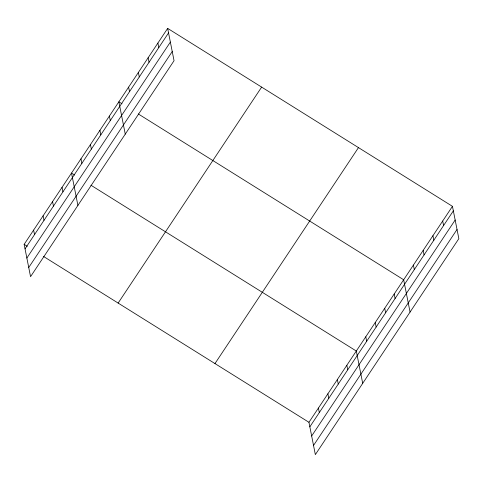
<?xml version="1.0" encoding="UTF-8"?>
<svg xmlns="http://www.w3.org/2000/svg" width="483" height="483" viewBox="0 0 483 483"><rect width="100%" height="100%" fill="white"/><g stroke="black" fill="none" stroke-linecap="round" stroke-linejoin="round"><path stroke-width="0.72" d="M167.655 28.382L174.049 60.701L30.55 276.668L24.15 244.35L167.655 28.382L452.45 206.332L458.85 238.65L315.345 454.618L308.951 422.299L452.45 206.332M25.044 248.872L168.549 32.904M26.861 258.043L170.366 42.075M28.732 267.491L172.238 51.524M118.136 303.076L261.635 87.109M214.965 363.578L358.471 147.611M309.845 426.821L453.344 210.854M311.662 435.992L455.161 220.025M313.533 445.447L457.033 229.473M121.994 103.773L118.86 101.81L125.26 134.129M138.283 113.946L403.661 279.76L410.061 312.078M74.642 175.039L71.508 173.083L77.902 205.396M90.931 185.218L356.303 351.032L362.703 383.345M24.15 244.35L27.283 246.312M43.573 256.485L308.951 422.299M442.694 221.021L443.587 225.537M432.937 235.704L433.831 240.226M423.174 250.393L424.074 254.909M413.418 265.076L414.311 269.599M394.188 294.014L395.082 298.536M384.716 308.269L385.615 312.791M375.249 322.523L376.142 327.045M365.776 336.778L366.669 341.3M346.836 365.287L347.73 369.803M337.363 379.541L338.257 384.057M327.891 393.796L328.784 398.312M318.418 408.05L319.317 412.567M157.893 43.072L158.792 47.588M148.136 57.755L149.03 62.277M138.38 72.438L139.273 76.96M128.623 87.127L129.516 91.643M109.393 116.065L110.287 120.587M99.921 130.319L100.814 134.842M90.448 144.574L91.341 149.096M80.975 158.829L81.875 163.351M62.035 187.338L62.929 191.854M52.562 201.592L53.456 206.108M43.09 215.841L43.989 220.363M33.623 230.095L34.516 234.617"/></g></svg>
